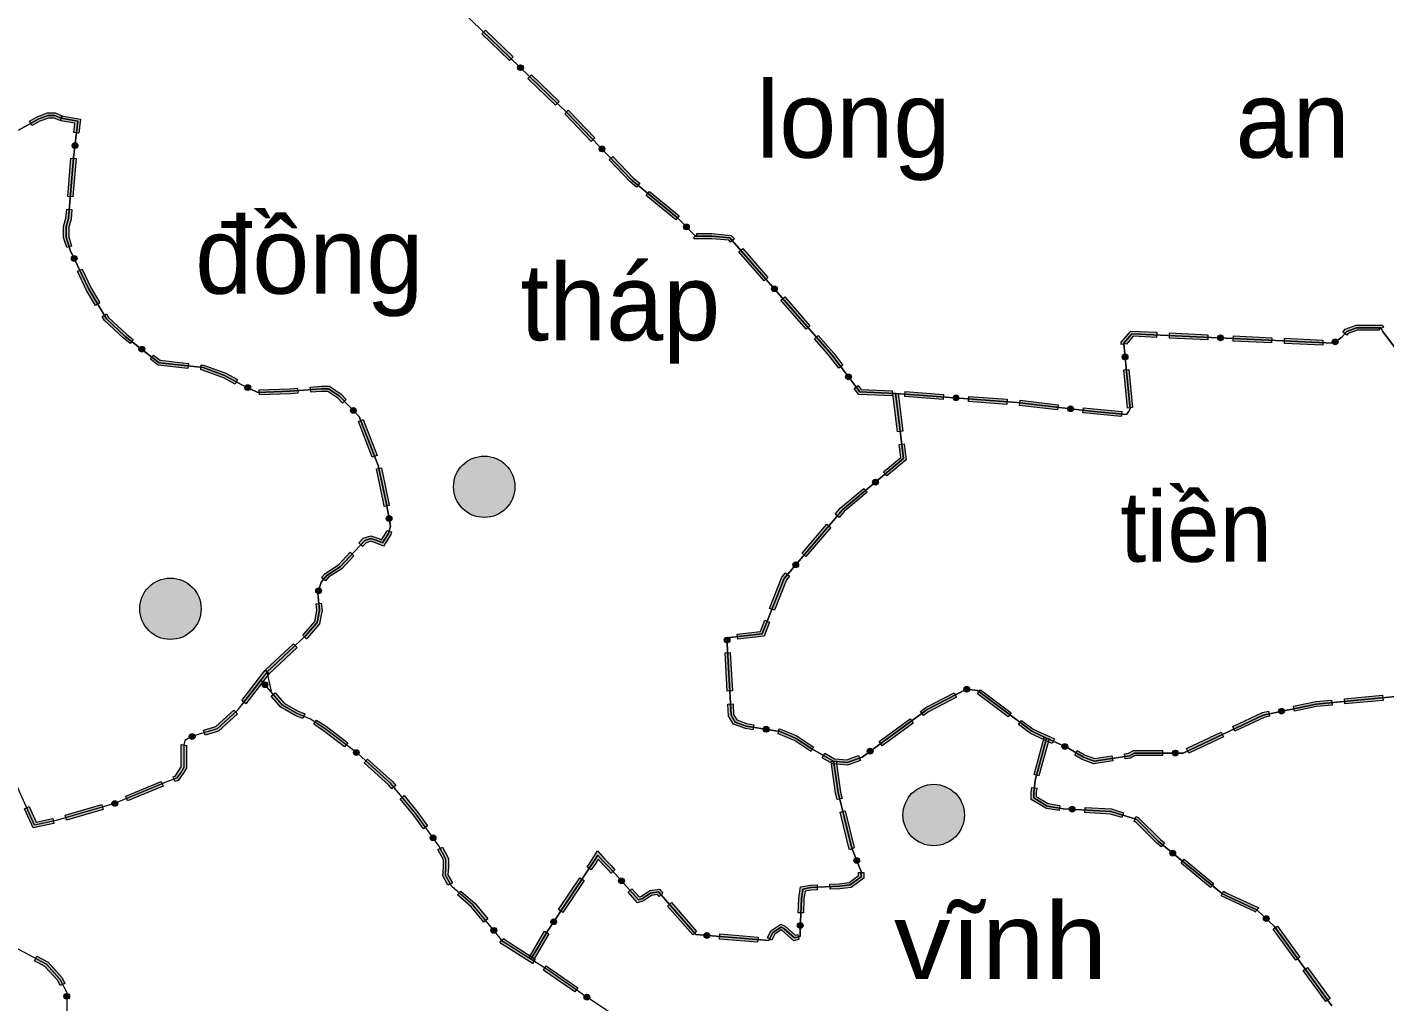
# Model space of a CAD drawing. Header units: metres. Extents: x -835890 to 1024355, y 79891 to 2211954.
# Drawn here: x -294392 to -188256, y 682247 to 758440 of the extents above; entities that cross this region are included whole.
import ezdxf
from ezdxf.enums import TextEntityAlignment as Align

# ---------------------------------------------------------------- set-up
doc = ezdxf.new("R2010")
doc.units = ezdxf.units.M
doc.header["$LTSCALE"] = 2200
for name, color, linetype, lineweight in [('10', 7, 'Continuous', 13), ('11', 7, 'Continuous', 13), ('12', 7, 'Continuous', 13), ('13', 7, 'Continuous', 13), ('14', 7, 'Continuous', 13), ('15', 7, 'Continuous', 13), ('37', 7, 'Continuous', 13), ('8', 7, 'Continuous', 13)]:
    doc.layers.add(name, color=color, linetype=linetype, lineweight=lineweight)
doc.layers.add('3', color=7, linetype='Continuous')

msp = doc.modelspace()

# ---------------------------------------------------------------- hatches: boundary and pattern name
at = {"layer": '37'}
for points in [[(-256683, 755823), (-258841, 757907), (-258563, 758195), (-256405, 756111)], [(-255987, 755428, 1), (-255663, 755116, 1)], [(-253086, 752350), (-255245, 754434), (-254967, 754721), (-252809, 752637)], [(-294215, 751090), (-293564, 751460), (-292791, 751734), (-292205, 751734), (-291656, 751505), (-291811, 751136), (-292285, 751334), (-292722, 751334), (-293397, 751095), (-294017, 750742)], [(-290738, 750194), (-290654, 750930), (-291768, 751123), (-291699, 751517), (-290213, 751259), (-290341, 750148)], [(-250291, 749500), (-252286, 751576), (-252367, 751655), (-252089, 751943), (-252002, 751859), (-250002, 749777)], [(-290628, 749401, 1), (-290679, 748954, 1)], [(-249610, 749080, 1), (-249298, 748755, 1)], [(-246762, 745931), (-247252, 746336), (-248905, 748058), (-248617, 748335), (-246979, 746630), (-246507, 746239)], [(-291215, 745211), (-290965, 748201), (-290566, 748167), (-290817, 745178)], [(-243681, 743380), (-245992, 745293), (-245737, 745601), (-243426, 743688)], [(-291296, 741203), (-291547, 741994), (-291547, 742850), (-291357, 743514), (-291299, 744214), (-290900, 744181), (-290962, 743442), (-291147, 742794), (-291147, 742056), (-290914, 741325)], [(-243011, 742981, 1), (-242696, 742660, 1)], [(-239411, 741621), (-239548, 741779), (-240876, 741904), (-242235, 741904), (-242296, 741966), (-242010, 742246), (-242067, 742304), (-240857, 742304), (-239351, 742162), (-239109, 741884)], [(-236785, 738604), (-238754, 740867), (-238452, 741130), (-236483, 738866)], [(-290808, 740550, 1), (-290614, 740144, 1)], [(-289052, 736692), (-289743, 737853), (-290461, 739358), (-290100, 739530), (-289390, 738041), (-288709, 736897)], [(-236126, 738150, 1), (-235830, 737811, 1)], [(-233503, 734831), (-235472, 737095), (-235171, 737357), (-233202, 735094)], [(-286339, 733711), (-286862, 734115), (-288342, 735500), (-288541, 735833), (-288197, 736038), (-288028, 735753), (-286603, 734420), (-286095, 734028)], [(-206100, 734187), (-207940, 734274), (-208459, 733669), (-208459, 733682), (-208458, 733672), (-208856, 733633), (-208859, 733663), (-208859, 733817), (-208116, 734683), (-206081, 734587)], [(-202104, 733998), (-205101, 734140), (-205082, 734540), (-202085, 734398)], [(-188722, 734816), (-188685, 734741), (-190427, 734741), (-191115, 734490), (-191227, 734350), (-191540, 734599), (-191358, 734827), (-190497, 735141), (-188438, 735141), (-188365, 734994)], [(-285604, 733396, 1), (-285248, 733120, 1)], [(-230946, 731775), (-231643, 732692), (-232847, 734077), (-232545, 734339), (-231332, 732945), (-230627, 732017)], [(-201320, 734162, 1), (-200871, 734140, 1)], [(-197110, 733762), (-200106, 733904), (-200087, 734304), (-197091, 734162)], [(-193114, 733573), (-196111, 733715), (-196092, 734115), (-193095, 733973)], [(-192321, 733704, 1), (-191950, 733959, 1)], [(-281820, 731758), (-284140, 732012), (-284756, 732488), (-284512, 732805), (-283985, 732398), (-281777, 732156)], [(-208538, 732433, 1), (-208582, 732881, 1)], [(-278139, 730541), (-279039, 731038), (-280688, 731634), (-280826, 731649), (-280783, 732047), (-280597, 732026), (-278873, 731404), (-277945, 730891)], [(-230318, 731279, 1), (-230045, 730921, 1)], [(-208264, 731681), (-207974, 728695), (-208372, 728656), (-208662, 731642)], [(-277356, 730357, 1), (-276949, 730165, 1)], [(-273225, 729824), (-273815, 729779), (-276229, 729690), (-276244, 730089), (-273838, 730178), (-273255, 730223)], [(-269732, 729056), (-270114, 729449), (-270889, 729966), (-271383, 729966), (-272228, 729901), (-272258, 730300), (-271398, 730366), (-270768, 730366), (-269857, 729758), (-269445, 729334)], [(-226776, 729619), (-229389, 729727), (-229736, 730183), (-229417, 730425), (-229185, 730119), (-226759, 730018)], [(-226314, 729832), (-225948, 726855), (-226345, 726806), (-226711, 729784)], [(-222793, 729330), (-225785, 729555), (-225755, 729954), (-222763, 729729)], [(-222005, 729471, 1), (-221557, 729437, 1)], [(-217807, 728954), (-220799, 729180), (-220769, 729579), (-217777, 729353)], [(-213839, 728525), (-216819, 728872), (-216773, 729269), (-213793, 728922)], [(-269049, 728639, 1), (-268736, 728316, 1)], [(-213046, 728634, 1), (-212599, 728582, 1)], [(-208863, 727999), (-211296, 728229), (-211853, 728294), (-211806, 728691), (-211254, 728627), (-208825, 728397)], [(-267409, 724817), (-268499, 727612), (-268126, 727758), (-267036, 724963)], [(-225826, 725862), (-225674, 724625), (-227187, 723361), (-227443, 723668), (-226098, 724792), (-226223, 725814)], [(-266476, 720977), (-266528, 721269), (-267089, 723906), (-266698, 723990), (-266135, 721346), (-266082, 721047)], [(-228255, 722728, 1), (-227909, 723017, 1)], [(-228721, 722078), (-230524, 720570), (-230922, 720101), (-231227, 720360), (-230807, 720855), (-228978, 722385)], [(-266143, 720249, 1), (-266065, 719806, 1)], [(-268458, 718118), (-268113, 718486), (-267526, 718670), (-266893, 718459), (-266697, 718370), (-266324, 718947), (-266286, 719097), (-265898, 719000), (-265952, 718785), (-266548, 717863), (-267039, 718086), (-267530, 718250), (-267893, 718136), (-268166, 717845)], [(-231568, 719338), (-233508, 717049), (-233813, 717308), (-231874, 719597)], [(-271378, 715412), (-271100, 715738), (-270054, 716412), (-269141, 717388), (-268849, 717115), (-269795, 716103), (-270834, 715434), (-271074, 715152)], [(-234453, 716244, 1), (-234162, 716587, 1)], [(-234801, 715524), (-235037, 715245), (-235982, 712856), (-236354, 713003), (-235385, 715453), (-235106, 715782)], [(-271549, 714596, 1), (-271675, 714164, 1)], [(-272836, 710921), (-272768, 710985), (-271916, 711981), (-271745, 712871), (-271796, 713372), (-271397, 713412), (-271342, 712853), (-271543, 711802), (-272478, 710708), (-272562, 710629)], [(-236349, 711926), (-236781, 710834), (-238833, 710597), (-238878, 710994), (-237065, 711203), (-236721, 712073)], [(-275756, 708188), (-273566, 710238), (-273292, 709946), (-275483, 707896)], [(-239662, 710308, 1), (-239686, 710758, 1)], [(-239422, 709545), (-239264, 706549), (-239663, 706528), (-239821, 709524)], [(-275462, 707919), (-277306, 705553), (-277622, 705799), (-275777, 708165)], [(-275944, 707212, 1), (-275653, 706869, 1)], [(-220714, 706658, 1), (-221161, 706714, 1)], [(-272833, 704385), (-273446, 704641), (-274566, 705275), (-275306, 706148), (-275000, 706406), (-274307, 705588), (-273270, 705001), (-272679, 704754)], [(-224567, 704950), (-224134, 705266), (-221919, 706412), (-221735, 706057), (-223923, 704924), (-224332, 704626)], [(-219856, 706647), (-217456, 704846), (-217696, 704526), (-220096, 706327)], [(-195395, 705360), (-193653, 705718), (-192415, 705835), (-192378, 705437), (-193594, 705322), (-195315, 704968)], [(-191420, 705929), (-188433, 706212), (-188395, 705814), (-191382, 705531)], [(-277961, 704755), (-279443, 703407), (-280485, 703095), (-280600, 703478), (-279645, 703764), (-278230, 705051)], [(-239211, 705550), (-239167, 704711), (-238910, 704283), (-238145, 703996), (-237588, 703907), (-237652, 703512), (-238248, 703608), (-239181, 703957), (-239561, 704591), (-239611, 705529)], [(-200145, 703760), (-197826, 704861), (-197354, 704958), (-197274, 704566), (-197699, 704479), (-199973, 703399)], [(-196114, 705009, 1), (-196555, 704918, 1)], [(-269576, 702179), (-271222, 703437), (-271983, 703945), (-271761, 704278), (-270989, 703763), (-269333, 702497)], [(-236410, 703516, 1), (-236855, 703587, 1)], [(-227799, 702592), (-225375, 704360), (-225139, 704037), (-227563, 702269)], [(-216656, 704246), (-215754, 703568), (-214093, 702801), (-214261, 702438), (-215960, 703223), (-216897, 703926)], [(-281708, 702911, 1), (-281281, 703053, 1)], [(-235613, 703591), (-235488, 703571), (-234228, 703042), (-232945, 702186), (-232914, 702169), (-233111, 701820), (-233154, 701845), (-234418, 702688), (-235599, 703184), (-235677, 703196)], [(-214506, 702808), (-215296, 699914), (-215682, 700019), (-214892, 702913)], [(-203758, 702044), (-201048, 703331), (-200876, 702970), (-203586, 701683)], [(-281945, 702298), (-281945, 702301), (-281945, 701337), (-281945, 700508), (-282188, 700102), (-282580, 699553), (-282837, 699460), (-282974, 699836), (-282834, 699887), (-282523, 700322), (-282345, 700619), (-282345, 701337), (-282345, 702340), (-282337, 702377)], [(-268839, 701868, 1), (-268481, 701594, 1)], [(-232043, 701678), (-231290, 701254), (-230316, 701157), (-229393, 701493), (-229256, 701117), (-230265, 700750), (-231413, 700865), (-232239, 701329)], [(-228307, 701973, 1), (-228670, 701708, 1)], [(-213065, 702106, 1), (-213474, 702295, 1)], [(-212296, 701885), (-211738, 701559), (-210954, 701265), (-209593, 701475), (-209532, 701079), (-210997, 700854), (-211910, 701197), (-212498, 701540)], [(-208604, 701627), (-208283, 701676), (-207898, 701897), (-205934, 701897), (-205634, 701897), (-205634, 701497), (-205934, 701497), (-207791, 701497), (-208149, 701292), (-208543, 701231)], [(-204409, 701697, 1), (-204859, 701697, 1)], [(-265874, 698899), (-266113, 699189), (-268041, 700924), (-267774, 701221), (-265823, 699466), (-265565, 699153)], [(-231154, 701088), (-230800, 698646), (-230679, 698147), (-231067, 698052), (-231194, 698570), (-231550, 701031)], [(-283763, 699106), (-286535, 697959), (-286688, 698328), (-283916, 699475)], [(-215464, 698963), (-215504, 698601), (-215504, 698301), (-214572, 697742), (-213660, 697590), (-213726, 697195), (-214713, 697360), (-215904, 698075), (-215904, 698624), (-215862, 699007)], [(-292297, 696177), (-293928, 695837), (-294606, 697347), (-294241, 697511), (-293695, 696294), (-292378, 696568)], [(-288438, 697286), (-291318, 696444), (-291430, 696828), (-288550, 697670)], [(-287743, 697675, 1), (-287327, 697847, 1)], [(-263409, 695768), (-264156, 696811), (-265239, 698127), (-264930, 698381), (-263839, 697055), (-263084, 696001)], [(-212474, 697288, 1), (-212923, 697313, 1)], [(-211689, 697443), (-209617, 697325), (-208688, 697031), (-208808, 696650), (-209690, 696928), (-211712, 697044)], [(-230442, 697176), (-229744, 694316), (-229734, 694292), (-230104, 694139), (-230126, 694192), (-230830, 697081)], [(-207734, 696730), (-207530, 696666), (-205804, 694939), (-205477, 694669), (-205732, 694361), (-206073, 694643), (-207744, 696314), (-207854, 696348)], [(-262795, 695255, 1), (-262533, 694889, 1)], [(-261495, 691362), (-261902, 692100), (-261851, 692762), (-261851, 693361), (-262281, 694148), (-261929, 694340), (-261451, 693463), (-261451, 692747), (-261494, 692188), (-261145, 691556)], [(-248745, 692309), (-249042, 692641), (-249528, 693138), (-249756, 693391), (-249943, 693084), (-250292, 692560), (-250625, 692782), (-250280, 693299), (-249817, 694058), (-249237, 693412), (-248750, 692914), (-248447, 692575)], [(-229453, 693083, 1), (-229624, 693499, 1)], [(-204660, 693735, 1), (-205007, 694022, 1)], [(-203935, 693396), (-201622, 691485), (-201877, 691177), (-204190, 693087)], [(-228992, 692360), (-228992, 691924), (-229964, 691195), (-230874, 691081), (-231627, 691045), (-231646, 691445), (-230908, 691480), (-230119, 691578), (-229392, 692124), (-229392, 692360)], [(-250847, 691728), (-252511, 689232), (-252844, 689454), (-251180, 691950)], [(-248079, 691864, 1), (-247779, 691529, 1)], [(-244995, 690487), (-245119, 690629), (-245577, 690558), (-246200, 690143), (-246669, 689987), (-247412, 690818), (-247113, 691085), (-246546, 690450), (-246377, 690506), (-245725, 690940), (-244963, 691057), (-244694, 690751)], [(-232625, 690998), (-233100, 690975), (-233581, 690895), (-233665, 690306), (-233713, 689200), (-234112, 689218), (-234064, 690343), (-233935, 691241), (-233142, 691373), (-232644, 691397)], [(-258699, 688483), (-259660, 689656), (-260758, 690602), (-260497, 690905), (-259373, 689936), (-258390, 688737)], [(-242355, 687482), (-244335, 689736), (-244034, 690000), (-242054, 687746)], [(-200877, 690892), (-200545, 690725), (-198147, 689616), (-198114, 689585), (-198389, 689294), (-198374, 689281), (-200718, 690365), (-201056, 690534)], [(-197362, 688597, 1), (-197689, 688906, 1)], [(-258054, 688010, 1), (-257768, 687662, 1)], [(-253608, 687574), (-254839, 685470), (-255185, 685672), (-253954, 687776)], [(-253357, 688324, 1), (-253107, 688698, 1)], [(-234059, 687123), (-234448, 687026), (-235357, 687821), (-235443, 687864), (-235939, 687533), (-236171, 687070), (-236528, 687248), (-236249, 687807), (-235471, 688325), (-235132, 688156), (-234342, 687465), (-234156, 687511)], [(-233966, 687985, 1), (-233946, 688435, 1)], [(-196660, 688162), (-194895, 685736), (-195219, 685501), (-196983, 687927)], [(-254882, 685252), (-255119, 685401), (-257305, 686780), (-257432, 686936), (-257123, 687189), (-257036, 687084), (-254905, 685740), (-254669, 685591)], [(-241479, 687457, 1), (-241030, 687419, 1)], [(-237285, 686905), (-240275, 687155), (-240241, 687554), (-237252, 687304)], [(-293637, 685816), (-292758, 685340), (-291662, 684134), (-291441, 683692), (-291799, 683514), (-291995, 683906), (-293008, 685020), (-293828, 685464)], [(-251576, 683019), (-253856, 684606), (-254036, 684719), (-253823, 685058), (-253635, 684939), (-251348, 683347)], [(-194307, 684927), (-192542, 682501), (-192866, 682266), (-194630, 684692)], [(-291301, 682453, 1), (-291301, 682903, 1)], [(-250823, 682744, 1), (-250449, 682493, 1)]]:
    msp.add_hatch(color=256, dxfattribs=at).paths.add_polyline_path(points)
at = {"layer": '8'}
for points in [[(-256259, 722511, 1), (-261059, 722511, 1)], [(-280791, 712973, 1), (-285591, 712973, 1)], [(-221125, 696851, 1), (-225925, 696851, 1)]]:
    msp.add_hatch(color=256, dxfattribs=at).paths.add_polyline_path(points)

# ---------------------------------------------------------------- linework, layer by layer
at = {"layer": '10'}
for points in [[(-214699, 702861), (-213098, 702121), (-211824, 701378), (-210975, 701059), (-208216, 701484), (-207845, 701697), (-205934, 701697), (-204024, 701697), (-197763, 704670), (-193624, 705520), (-185770, 706263)], [(-192387, 681947), (-196916, 688175), (-198261, 689448), (-200631, 690545), (-201056, 690758), (-205939, 694791), (-207637, 696490), (-209654, 697126), (-213369, 697339), (-214643, 697551), (-215704, 698188), (-215704, 698612), (-215598, 699568), (-214972, 701861), (-214699, 702861)]]:
    msp.add_lwpolyline(points, dxfattribs=at)
at = {"layer": '11'}
msp.add_lwpolyline([(-186942, 732686), (-188421, 734659), (-188561, 734941), (-190462, 734941), (-191236, 734659), (-191605, 734196), (-192277, 733734), (-208028, 734479), (-208659, 733743), (-208659, 733673), (-208166, 728601), (-208300, 728371), (-208440, 728160), (-211275, 728428), (-217009, 729095), (-226448, 729805), (-226512, 729808), (-229287, 729923), (-231487, 732819), (-239449, 741971), (-240866, 742104), (-242151, 742104), (-243552, 743533), (-247115, 746483), (-252144, 751718), (-263388, 762576)], dxfattribs=at)
at = {"layer": '12'}
for points in [[(-295058, 750380), (-293481, 751277), (-292756, 751534), (-292245, 751534), (-291733, 751320), (-290433, 751094), (-290761, 748235), (-291160, 743478), (-291347, 742822), (-291347, 742025), (-291019, 740994), (-289567, 737947), (-288185, 735627), (-286733, 734268), (-284062, 732205), (-280643, 731830), (-278956, 731221), (-277598, 730471), (-276356, 729885), (-273827, 729979), (-271391, 730166), (-270828, 730166), (-269985, 729604), (-268439, 728010), (-266940, 724167), (-266331, 721307), (-265997, 719428), (-266138, 718866), (-266622, 718116), (-266966, 718272), (-267528, 718460), (-268003, 718311), (-269924, 716258), (-270967, 715586), (-271413, 715063), (-271674, 714168), (-271544, 712862), (-271730, 711891), (-272623, 710846), (-275226, 708410), (-275619, 708042), (-276892, 706410), (-277998, 704991), (-279544, 703586), (-280950, 703164), (-281582, 702953), (-282074, 702672), (-282145, 702321), (-282145, 701337), (-282145, 700564), (-282356, 700212), (-282707, 699720), (-283480, 699439), (-287556, 697752), (-292125, 696417), (-293811, 696065), (-296271, 701547)], [(-214699, 702861), (-215857, 703396), (-220102, 706582), (-220951, 706688), (-224029, 705095), (-229123, 701378), (-230290, 700953), (-231352, 701059), (-233050, 702015), (-234323, 702865), (-235544, 703377), (-238197, 703802), (-239046, 704120), (-239364, 704651), (-239683, 710700), (-236923, 711018), (-235211, 715349), (-230666, 720713), (-225886, 724709), (-226390, 728808), (-226512, 729808), (-226448, 729805), (-217009, 729095), (-211275, 728428), (-208440, 728160), (-208300, 728371), (-208166, 728601), (-208659, 733673), (-208659, 733743), (-208028, 734479), (-192277, 733734), (-191605, 734196), (-191236, 734659), (-190462, 734941), (-188561, 734941), (-188421, 734659), (-186942, 732686)], [(-185770, 706263), (-193624, 705520), (-197763, 704670), (-204024, 701697), (-205934, 701697), (-207845, 701697), (-208216, 701484), (-210975, 701059), (-211824, 701378), (-213098, 702121), (-214699, 702861)]]:
    msp.add_lwpolyline(points, dxfattribs=at)
at = {"layer": '13'}
for points in [[(-263388, 762576), (-252144, 751718), (-247115, 746483), (-243552, 743533), (-242151, 742104), (-240866, 742104), (-239449, 741971), (-231487, 732819), (-229287, 729923), (-226512, 729808), (-226390, 728808), (-225886, 724709), (-230666, 720713), (-235211, 715349), (-236923, 711018), (-239683, 710700), (-239364, 704651), (-239046, 704120), (-238197, 703802), (-235544, 703377), (-234323, 702865), (-233050, 702015), (-231352, 701059), (-231207, 700059), (-230997, 698608), (-229935, 694254), (-229192, 692449), (-229192, 692024), (-230041, 691387), (-230891, 691280), (-233121, 691174), (-233758, 691068), (-233864, 690325), (-233970, 687882), (-233970, 687351), (-234395, 687245), (-235245, 687988)], [(-291733, 751320), (-292245, 751534), (-292756, 751534), (-293481, 751277), (-295058, 750380)], [(-235245, 687988), (-235457, 688095), (-236094, 687670), (-236413, 687033), (-242113, 687510), (-245041, 690843), (-245651, 690749), (-246289, 690325), (-246607, 690219), (-248896, 692778), (-249383, 693275), (-249786, 693724), (-250111, 693192), (-253722, 687776), (-254427, 686571), (-255012, 685571), (-257170, 686932), (-259516, 689796), (-261206, 691252), (-261698, 692144), (-261651, 692754), (-261651, 693412), (-262214, 694444), (-263997, 696933), (-265968, 699327), (-268525, 701628), (-271106, 703600), (-272232, 704351), (-273358, 704821), (-274437, 705431), (-275266, 706410), (-275619, 708042), (-275226, 708410), (-272623, 710846), (-271730, 711891), (-271544, 712862), (-271674, 714168), (-271413, 715063), (-270967, 715586), (-269924, 716258), (-268003, 718311), (-267528, 718460), (-266966, 718272), (-266622, 718116), (-266138, 718866), (-265997, 719428), (-266331, 721307), (-266940, 724167), (-268439, 728010), (-269985, 729604), (-270828, 730166), (-271391, 730166), (-273827, 729979), (-276356, 729885), (-277598, 730471), (-278956, 731221), (-280643, 731830), (-284062, 732205), (-286733, 734268), (-288185, 735627), (-289567, 737947), (-291019, 740994), (-291347, 742025), (-291347, 742822), (-291160, 743478), (-290761, 748235), (-290433, 751094), (-291733, 751320)]]:
    msp.add_lwpolyline(points, dxfattribs=at)
at = {"layer": '14'}
for points in [[(-272232, 704351), (-273358, 704821), (-274437, 705431), (-276112, 707410), (-277998, 704991), (-279544, 703586), (-280950, 703164)], [(-268525, 701628), (-271106, 703600), (-272232, 704351)], [(-280950, 703164), (-281582, 702953), (-282074, 702672), (-282145, 702321), (-282145, 701337), (-282145, 700564), (-282356, 700212), (-282707, 699720)], [(-282707, 699720), (-283480, 699439), (-287556, 697752), (-292125, 696417), (-293811, 696065), (-296271, 701547), (-296412, 701688), (-297115, 701969)], [(-261651, 692754), (-261651, 693412), (-262214, 694444), (-263997, 696933), (-265968, 699327), (-268525, 701628)], [(-261206, 691252), (-261698, 692144), (-261651, 692754)], [(-246496, 679843), (-251047, 682894), (-253745, 684772), (-255012, 685571), (-257170, 686932), (-259516, 689796), (-261206, 691252)], [(-297838, 687394), (-296484, 687128), (-292883, 685180), (-291828, 684020), (-291301, 682966), (-291301, 680974), (-286172, 675978)]]:
    msp.add_lwpolyline(points, dxfattribs=at)
at = {"layer": '15'}
for points in [[(-246496, 679843), (-251047, 682894), (-253745, 684772), (-255012, 685571), (-254427, 686571), (-253722, 687776), (-250111, 693192), (-249786, 693724), (-249383, 693275), (-248896, 692778), (-246607, 690219), (-246289, 690325), (-245651, 690749), (-245041, 690843), (-242113, 687510), (-236413, 687033), (-236094, 687670), (-235457, 688095), (-235245, 687988), (-234395, 687245), (-233970, 687351), (-233970, 687882), (-233864, 690325), (-233758, 691068), (-233121, 691174), (-230891, 691280), (-230041, 691387), (-229192, 692024), (-229192, 692449), (-229935, 694254), (-230997, 698608), (-231207, 700059), (-231352, 701059), (-230290, 700953), (-229123, 701378), (-224029, 705095), (-220951, 706688), (-220102, 706582), (-215857, 703396), (-214699, 702861), (-214972, 701861), (-215598, 699568), (-215704, 698612), (-215704, 698188), (-214643, 697551), (-213369, 697339), (-209654, 697126), (-207637, 696490), (-205939, 694791), (-201056, 690758), (-200631, 690545), (-198261, 689448), (-196916, 688175), (-192387, 681947)], [(-296484, 687128), (-292883, 685180), (-291828, 684020), (-291301, 682966), (-291301, 680974)]]:
    msp.add_lwpolyline(points, dxfattribs=at)
at = {"layer": '37'}
for points in [[(-256683, 755823), (-258841, 757907), (-258563, 758195), (-256405, 756111)], [(-253086, 752350), (-255245, 754434), (-254967, 754721), (-252809, 752637)], [(-294215, 751090), (-293564, 751460), (-292791, 751734), (-292205, 751734), (-291656, 751505), (-291811, 751136), (-292285, 751334), (-292722, 751334), (-293397, 751095), (-294017, 750742)], [(-290738, 750194), (-290654, 750930), (-291768, 751123), (-291699, 751517), (-290213, 751259), (-290341, 750148)], [(-250291, 749500), (-252286, 751576), (-252367, 751655), (-252089, 751943), (-252002, 751859), (-250002, 749777)], [(-246762, 745931), (-247252, 746336), (-248905, 748058), (-248617, 748335), (-246979, 746630), (-246507, 746239)], [(-291215, 745211), (-290965, 748201), (-290566, 748167), (-290817, 745178)], [(-243681, 743380), (-245992, 745293), (-245737, 745601), (-243426, 743688)], [(-291296, 741203), (-291547, 741994), (-291547, 742850), (-291357, 743514), (-291299, 744214), (-290900, 744181), (-290962, 743442), (-291147, 742794), (-291147, 742056), (-290914, 741325)], [(-239411, 741621), (-239548, 741779), (-240876, 741904), (-242235, 741904), (-242296, 741966), (-242010, 742246), (-242067, 742304), (-240857, 742304), (-239351, 742162), (-239109, 741884)], [(-236785, 738604), (-238754, 740867), (-238452, 741130), (-236483, 738866)], [(-289052, 736692), (-289743, 737853), (-290461, 739358), (-290100, 739530), (-289390, 738041), (-288709, 736897)], [(-233503, 734831), (-235472, 737095), (-235171, 737357), (-233202, 735094)], [(-286339, 733711), (-286862, 734115), (-288342, 735500), (-288541, 735833), (-288197, 736038), (-288028, 735753), (-286603, 734420), (-286095, 734028)], [(-206100, 734187), (-207940, 734274), (-208459, 733669), (-208459, 733682), (-208458, 733672), (-208856, 733633), (-208859, 733663), (-208859, 733817), (-208116, 734683), (-206081, 734587)], [(-202104, 733998), (-205101, 734140), (-205082, 734540), (-202085, 734398)], [(-188722, 734816), (-188685, 734741), (-190427, 734741), (-191115, 734490), (-191227, 734350), (-191540, 734599), (-191358, 734827), (-190497, 735141), (-188438, 735141), (-188365, 734994)], [(-230946, 731775), (-231643, 732692), (-232847, 734077), (-232545, 734339), (-231332, 732945), (-230627, 732017)], [(-197110, 733762), (-200106, 733904), (-200087, 734304), (-197091, 734162)], [(-193114, 733573), (-196111, 733715), (-196092, 734115), (-193095, 733973)], [(-281820, 731758), (-284140, 732012), (-284756, 732488), (-284512, 732805), (-283985, 732398), (-281777, 732156)], [(-278139, 730541), (-279039, 731038), (-280688, 731634), (-280826, 731649), (-280783, 732047), (-280597, 732026), (-278873, 731404), (-277945, 730891)], [(-208264, 731681), (-207974, 728695), (-208372, 728656), (-208662, 731642)], [(-273225, 729824), (-273815, 729779), (-276229, 729690), (-276244, 730089), (-273838, 730178), (-273255, 730223)], [(-269732, 729056), (-270114, 729449), (-270889, 729966), (-271383, 729966), (-272228, 729901), (-272258, 730300), (-271398, 730366), (-270768, 730366), (-269857, 729758), (-269445, 729334)], [(-226776, 729619), (-229389, 729727), (-229736, 730183), (-229417, 730425), (-229185, 730119), (-226759, 730018)], [(-226314, 729832), (-225948, 726855), (-226345, 726806), (-226711, 729784)], [(-222793, 729330), (-225785, 729555), (-225755, 729954), (-222763, 729729)], [(-217807, 728954), (-220799, 729180), (-220769, 729579), (-217777, 729353)], [(-213839, 728525), (-216819, 728872), (-216773, 729269), (-213793, 728922)], [(-208863, 727999), (-211296, 728229), (-211853, 728294), (-211806, 728691), (-211254, 728627), (-208825, 728397)], [(-267409, 724817), (-268499, 727612), (-268126, 727758), (-267036, 724963)], [(-225826, 725862), (-225674, 724625), (-227187, 723361), (-227443, 723668), (-226098, 724792), (-226223, 725814)], [(-266476, 720977), (-266528, 721269), (-267089, 723906), (-266698, 723990), (-266135, 721346), (-266082, 721047)], [(-228721, 722078), (-230524, 720570), (-230922, 720101), (-231227, 720360), (-230807, 720855), (-228978, 722385)], [(-268458, 718118), (-268113, 718486), (-267526, 718670), (-266893, 718459), (-266697, 718370), (-266324, 718947), (-266286, 719097), (-265898, 719000), (-265952, 718785), (-266548, 717863), (-267039, 718086), (-267530, 718250), (-267893, 718136), (-268166, 717845)], [(-231568, 719338), (-233508, 717049), (-233813, 717308), (-231874, 719597)], [(-271378, 715412), (-271100, 715738), (-270054, 716412), (-269141, 717388), (-268849, 717115), (-269795, 716103), (-270834, 715434), (-271074, 715152)], [(-234801, 715524), (-235037, 715245), (-235982, 712856), (-236354, 713003), (-235385, 715453), (-235106, 715782)], [(-272836, 710921), (-272768, 710985), (-271916, 711981), (-271745, 712871), (-271796, 713372), (-271397, 713412), (-271342, 712853), (-271543, 711802), (-272478, 710708), (-272562, 710629)], [(-236349, 711926), (-236781, 710834), (-238833, 710597), (-238878, 710994), (-237065, 711203), (-236721, 712073)], [(-275756, 708188), (-273566, 710238), (-273292, 709946), (-275483, 707896)], [(-239422, 709545), (-239264, 706549), (-239663, 706528), (-239821, 709524)], [(-275462, 707919), (-277306, 705553), (-277622, 705799), (-275777, 708165)], [(-272833, 704385), (-273446, 704641), (-274566, 705275), (-275306, 706148), (-275000, 706406), (-274307, 705588), (-273270, 705001), (-272679, 704754)], [(-224567, 704950), (-224134, 705266), (-221919, 706412), (-221735, 706057), (-223923, 704924), (-224332, 704626)], [(-219856, 706647), (-217456, 704846), (-217696, 704526), (-220096, 706327)], [(-195395, 705360), (-193653, 705718), (-192415, 705835), (-192378, 705437), (-193594, 705322), (-195315, 704968)], [(-191420, 705929), (-188433, 706212), (-188395, 705814), (-191382, 705531)], [(-277961, 704755), (-279443, 703407), (-280485, 703095), (-280600, 703478), (-279645, 703764), (-278230, 705051)], [(-239211, 705550), (-239167, 704711), (-238910, 704283), (-238145, 703996), (-237588, 703907), (-237652, 703512), (-238248, 703608), (-239181, 703957), (-239561, 704591), (-239611, 705529)], [(-200145, 703760), (-197826, 704861), (-197354, 704958), (-197274, 704566), (-197699, 704479), (-199973, 703399)], [(-269576, 702179), (-271222, 703437), (-271983, 703945), (-271761, 704278), (-270989, 703763), (-269333, 702497)], [(-227799, 702592), (-225375, 704360), (-225139, 704037), (-227563, 702269)], [(-216656, 704246), (-215754, 703568), (-214093, 702801), (-214261, 702438), (-215960, 703223), (-216897, 703926)], [(-235613, 703591), (-235488, 703571), (-234228, 703042), (-232945, 702186), (-232914, 702169), (-233111, 701820), (-233154, 701845), (-234418, 702688), (-235599, 703184), (-235677, 703196)], [(-214506, 702808), (-215296, 699914), (-215682, 700019), (-214892, 702913)], [(-203758, 702044), (-201048, 703331), (-200876, 702970), (-203586, 701683)], [(-281945, 702298), (-281945, 702301), (-281945, 701337), (-281945, 700508), (-282188, 700102), (-282580, 699553), (-282837, 699460), (-282974, 699836), (-282834, 699887), (-282523, 700322), (-282345, 700619), (-282345, 701337), (-282345, 702340), (-282337, 702377)], [(-232043, 701678), (-231290, 701254), (-230316, 701157), (-229393, 701493), (-229256, 701117), (-230265, 700750), (-231413, 700865), (-232239, 701329)], [(-212296, 701885), (-211738, 701559), (-210954, 701265), (-209593, 701475), (-209532, 701079), (-210997, 700854), (-211910, 701197), (-212498, 701540)], [(-208604, 701627), (-208283, 701676), (-207898, 701897), (-205934, 701897), (-205634, 701897), (-205634, 701497), (-205934, 701497), (-207791, 701497), (-208149, 701292), (-208543, 701231)], [(-265874, 698899), (-266113, 699189), (-268041, 700924), (-267774, 701221), (-265823, 699466), (-265565, 699153)], [(-231154, 701088), (-230800, 698646), (-230679, 698147), (-231067, 698052), (-231194, 698570), (-231550, 701031)], [(-283763, 699106), (-286535, 697959), (-286688, 698328), (-283916, 699475)], [(-215464, 698963), (-215504, 698601), (-215504, 698301), (-214572, 697742), (-213660, 697590), (-213726, 697195), (-214713, 697360), (-215904, 698075), (-215904, 698624), (-215862, 699007)], [(-292297, 696177), (-293928, 695837), (-294606, 697347), (-294241, 697511), (-293695, 696294), (-292378, 696568)], [(-288438, 697286), (-291318, 696444), (-291430, 696828), (-288550, 697670)], [(-263409, 695768), (-264156, 696811), (-265239, 698127), (-264930, 698381), (-263839, 697055), (-263084, 696001)], [(-211689, 697443), (-209617, 697325), (-208688, 697031), (-208808, 696650), (-209690, 696928), (-211712, 697044)], [(-230442, 697176), (-229744, 694316), (-229734, 694292), (-230104, 694139), (-230126, 694192), (-230830, 697081)], [(-207734, 696730), (-207530, 696666), (-205804, 694939), (-205477, 694669), (-205732, 694361), (-206073, 694643), (-207744, 696314), (-207854, 696348)], [(-261495, 691362), (-261902, 692100), (-261851, 692762), (-261851, 693361), (-262281, 694148), (-261929, 694340), (-261451, 693463), (-261451, 692747), (-261494, 692188), (-261145, 691556)], [(-248745, 692309), (-249042, 692641), (-249528, 693138), (-249756, 693391), (-249943, 693084), (-250292, 692560), (-250625, 692782), (-250280, 693299), (-249817, 694058), (-249237, 693412), (-248750, 692914), (-248447, 692575)], [(-203935, 693396), (-201622, 691485), (-201877, 691177), (-204190, 693087)], [(-228992, 692360), (-228992, 691924), (-229964, 691195), (-230874, 691081), (-231627, 691045), (-231646, 691445), (-230908, 691480), (-230119, 691578), (-229392, 692124), (-229392, 692360)], [(-250847, 691728), (-252511, 689232), (-252844, 689454), (-251180, 691950)], [(-244995, 690487), (-245119, 690629), (-245577, 690558), (-246200, 690143), (-246669, 689987), (-247412, 690818), (-247113, 691085), (-246546, 690450), (-246377, 690506), (-245725, 690940), (-244963, 691057), (-244694, 690751)], [(-232625, 690998), (-233100, 690975), (-233581, 690895), (-233665, 690306), (-233713, 689200), (-234112, 689218), (-234064, 690343), (-233935, 691241), (-233142, 691373), (-232644, 691397)], [(-258699, 688483), (-259660, 689656), (-260758, 690602), (-260497, 690905), (-259373, 689936), (-258390, 688737)], [(-242355, 687482), (-244335, 689736), (-244034, 690000), (-242054, 687746)], [(-200877, 690892), (-200545, 690725), (-198147, 689616), (-198114, 689585), (-198389, 689294), (-198374, 689281), (-200718, 690365), (-201056, 690534)], [(-253608, 687574), (-254839, 685470), (-255185, 685672), (-253954, 687776)], [(-234059, 687123), (-234448, 687026), (-235357, 687821), (-235443, 687864), (-235939, 687533), (-236171, 687070), (-236528, 687248), (-236249, 687807), (-235471, 688325), (-235132, 688156), (-234342, 687465), (-234156, 687511)], [(-196660, 688162), (-194895, 685736), (-195219, 685501), (-196983, 687927)], [(-254882, 685252), (-255119, 685401), (-257305, 686780), (-257432, 686936), (-257123, 687189), (-257036, 687084), (-254905, 685740), (-254669, 685591)], [(-237285, 686905), (-240275, 687155), (-240241, 687554), (-237252, 687304)], [(-293637, 685816), (-292758, 685340), (-291662, 684134), (-291441, 683692), (-291799, 683514), (-291995, 683906), (-293008, 685020), (-293828, 685464)], [(-251576, 683019), (-253856, 684606), (-254036, 684719), (-253823, 685058), (-253635, 684939), (-251348, 683347)], [(-194307, 684927), (-192542, 682501), (-192866, 682266), (-194630, 684692)]]:
    msp.add_lwpolyline(points, close=True, dxfattribs=at)
for centre in [(-255825, 755272), (-290653, 749177), (-249454, 748917), (-242853, 742820), (-290711, 740347), (-235978, 737980), (-285426, 733258), (-201096, 734151), (-192136, 733831), (-208560, 732657), (-230182, 731100), (-277152, 730261), (-221781, 729454), (-268893, 728477), (-212823, 728608), (-228082, 722873), (-266104, 720027), (-234307, 716416), (-271612, 714380), (-239674, 710533), (-275799, 707040), (-220938, 706686), (-196334, 704963), (-236632, 703552), (-281495, 702982), (-268660, 701731), (-228489, 701841), (-213269, 702201), (-204634, 701697), (-287535, 697761), (-212699, 697300), (-262664, 695072), (-229539, 693291), (-204834, 693878), (-247929, 691697), (-197525, 688752), (-257911, 687836), (-253232, 688511), (-233956, 688210), (-241255, 687438), (-291301, 682678), (-250636, 682619)]:
    msp.add_circle(centre, 225, dxfattribs=at)
at = {"layer": '8'}
for centre in [(-258659, 722511), (-283191, 712973), (-223525, 696851)]:
    msp.add_circle(centre, 2400, dxfattribs=at)

# ---------------------------------------------------------------- texts
at = {"layer": '3'}
for s, height, p in [('long          an', 6000, (-214192, 748234)), ('đồng  ', 6000, (-270108, 737606)), ('   tháp', 6000, (-251358, 733955)), ('tiền           ', 5500, (-191772, 716649))]:
    msp.add_text(s, height=height, dxfattribs=at).set_placement(p, align=Align.CENTER)
at = {"layer": '3', "width": 1.1}
msp.add_text('vĩnh', height=6000, dxfattribs=at).set_placement((-218285, 684031), align=Align.CENTER)

doc.saveas('drawing.dxf')
